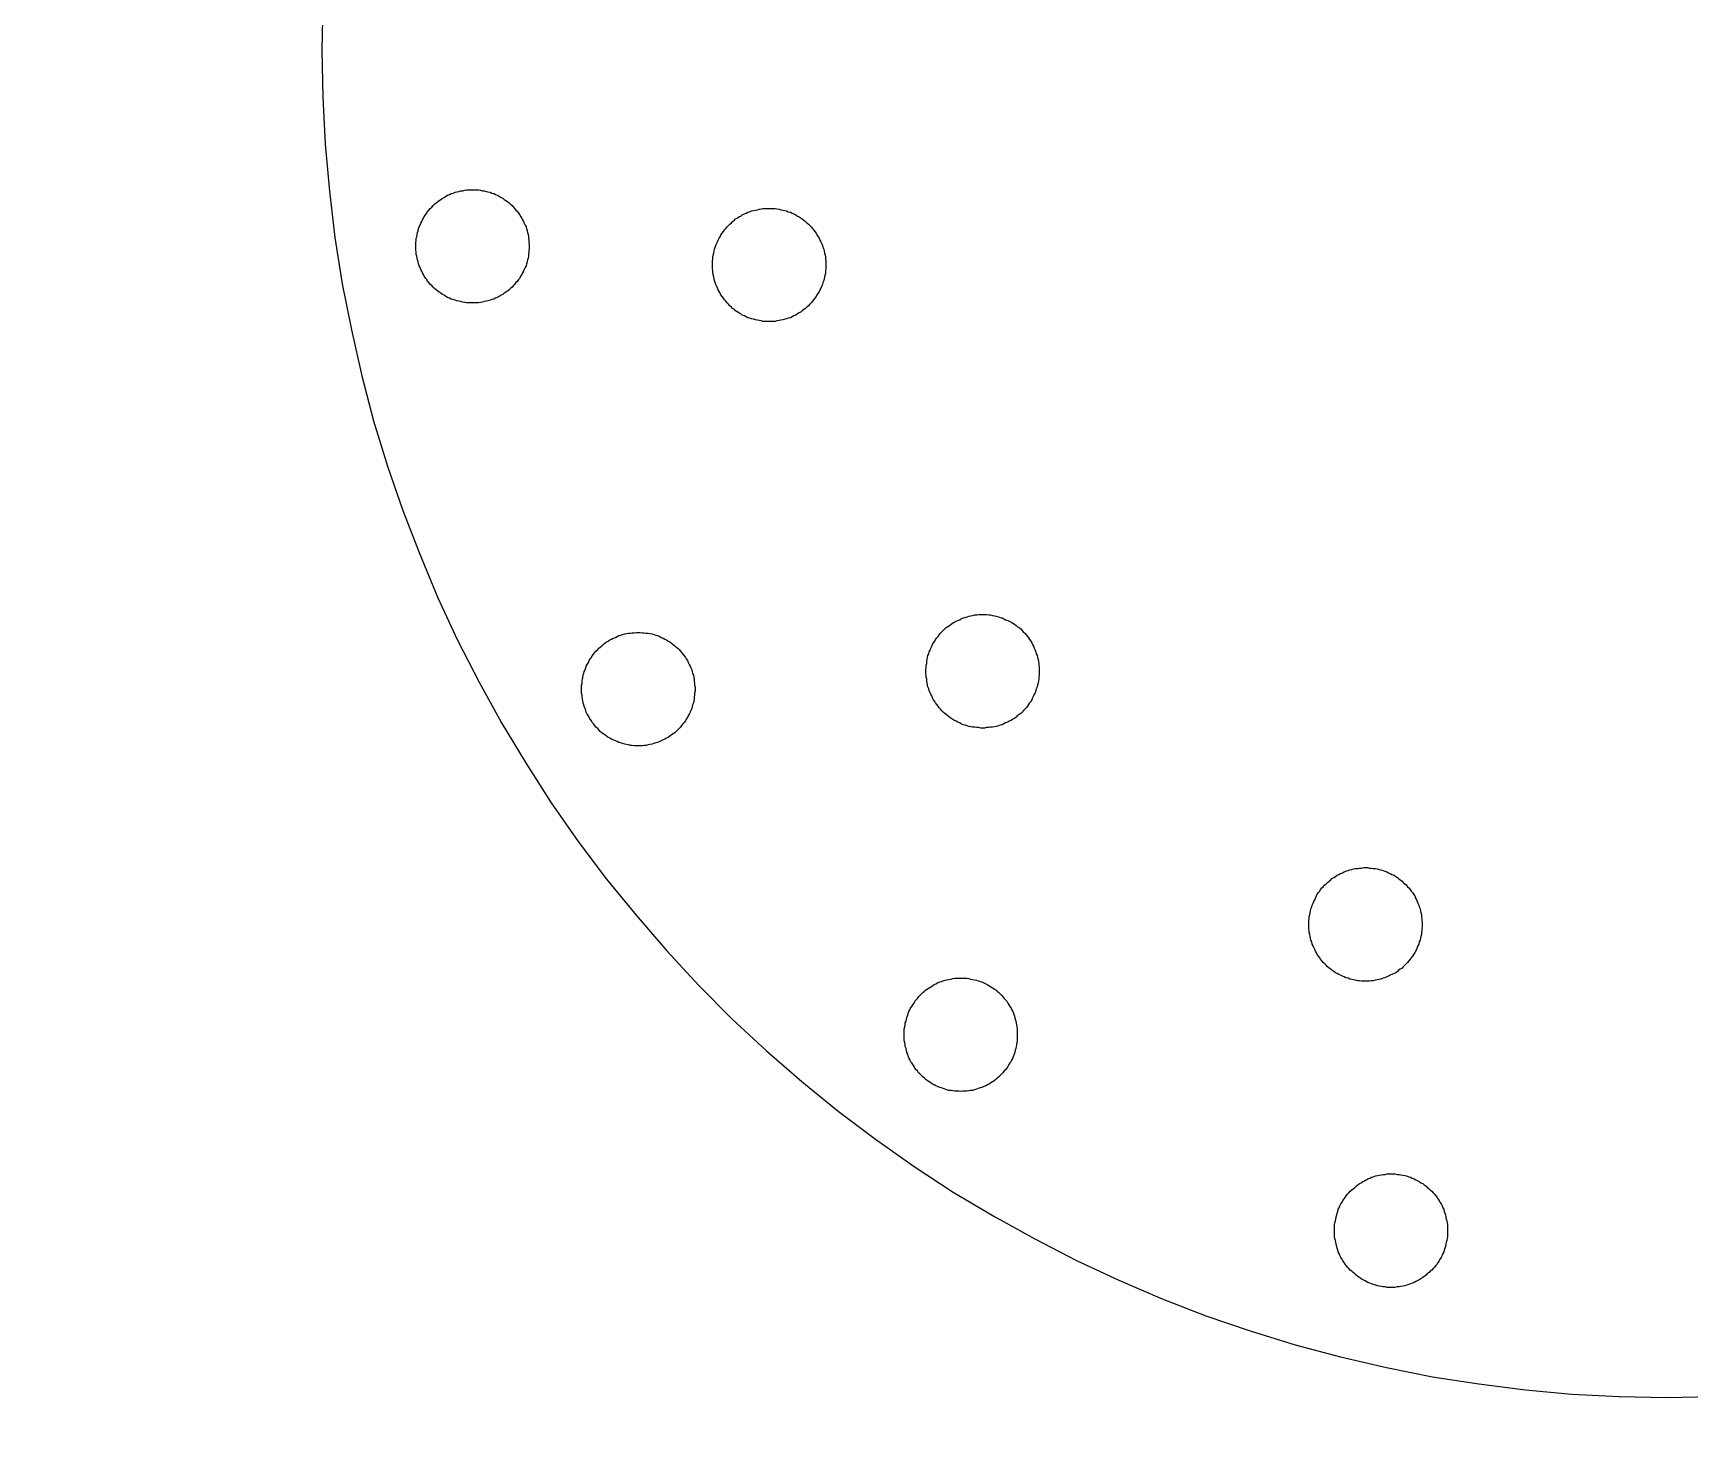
# Model space of a CAD drawing. Extents: x 1225654 to 1325654, y 924838 to 1022543.
# Drawn here: x 1267693 to 1268577, y 973649 to 974400 of the extents above; entities that cross this region are included whole.
import ezdxf

# ---------------------------------------------------------------- set-up
doc = ezdxf.new("R2010")
doc.units = 13

msp = doc.modelspace()

# ---------------------------------------------------------------- linework, layer by layer
msp.add_lwpolyline([(1260678.27, 924838.41), (1290630.06, 924838.41, 6.524121)], format="xyb", close=True)
msp.add_lwpolyline([(1260678.27, 924838.41), (1290630.06, 924838.41, 6.524121)], format="xyb", close=True)
msp.add_lwpolyline([(1267847.51, 974415.51), (1267847.05, 974390.54), (1267847.51, 974365.56), (1267848.88, 974340.42), (1267851.11, 974315.38), (1267854.02, 974290.64), (1267857.85, 974265.89), (1267862.82, 974241.37), (1267868.42, 974216.86), (1267874.71, 974192.8), (1267882.14, 974168.74), (1267890.25, 974145.08), (1267899.28, 974121.7), (1267908.94, 974098.5), (1267919.52, 974075.81), (1267931, 974053.52), (1267942.89, 974031.69), (1267955.98, 974010.09), (1267969.46, 973989.17), (1267983.87, 973968.48), (1267998.95, 973948.42), (1268014.67, 973929.11), (1268031.13, 973910.19), (1268048.22, 973891.73), (1268065.76, 973873.96), (1268084.22, 973856.87), (1268103.08, 973840.41), (1268122.46, 973824.69), (1268142.46, 973809.61), (1268162.97, 973795.2), (1268183.89, 973781.49), (1268205.49, 973768.69), (1268227.33, 973756.51), (1268249.56, 973745.03), (1268272.3, 973734.45), (1268295.28, 973724.57), (1268318.65, 973715.54), (1268342.31, 973707.48), (1268366.37, 973700.05), (1268390.43, 973693.53), (1268414.95, 973687.88), (1268439.47, 973682.96), (1268464.21, 973679.13), (1268489.19, 973675.99), (1268513.93, 973673.7), (1268539.14, 973672.39), (1268564.11, 973671.93), (1268589.08, 973672.39)])
for points in [[(1267957.75, 974285.95), (1267957.75, 974284.81), (1267957.52, 974283.89), (1267957.52, 974282.81), (1267957.29, 974281.66), (1267957.29, 974280.75), (1267957.06, 974279.66), (1267956.83, 974278.75), (1267956.61, 974277.61), (1267956.21, 974276.69), (1267955.98, 974275.61), (1267955.52, 974274.69), (1267955.06, 974273.55), (1267954.61, 974272.64), (1267954.15, 974271.78), (1267953.69, 974270.86), (1267953.01, 974269.95), (1267952.61, 974269.03), (1267951.92, 974268.18), (1267951.23, 974267.26), (1267950.55, 974266.58), (1267949.86, 974265.66), (1267949.23, 974265.03), (1267948.55, 974264.12), (1267947.63, 974263.43), (1267946.95, 974262.75), (1267946.03, 974262.06), (1267945.18, 974261.43), (1267944.26, 974260.98), (1267943.58, 974260.29), (1267942.66, 974259.83), (1267941.58, 974259.15), (1267940.66, 974258.69), (1267939.75, 974258.23), (1267938.83, 974257.83), (1267937.75, 974257.6), (1267936.83, 974257.15), (1267935.69, 974256.92), (1267934.83, 974256.69), (1267933.69, 974256.46), (1267932.77, 974256.23), (1267931.63, 974256), (1267930.55, 974255.78), (1267929.63, 974255.78), (1267928.49, 974255.78), (1267927.4, 974255.78), (1267926.49, 974255.78), (1267925.34, 974255.78), (1267924.26, 974255.78), (1267923.34, 974256), (1267922.2, 974256.23), (1267921.06, 974256.46), (1267920.2, 974256.69), (1267919.06, 974256.92), (1267918.14, 974257.15), (1267917.06, 974257.6), (1267916.14, 974257.83), (1267915.23, 974258.23), (1267914.09, 974258.69), (1267913.23, 974259.15), (1267912.31, 974259.83), (1267911.4, 974260.29), (1267910.49, 974260.98), (1267909.63, 974261.43), (1267908.94, 974262.06), (1267908.03, 974262.75), (1267907.11, 974263.43), (1267906.49, 974264.12), (1267905.8, 974265.03), (1267904.88, 974265.66), (1267904.2, 974266.58), (1267903.51, 974267.26), (1267903.06, 974268.18), (1267902.43, 974269.03), (1267901.74, 974269.95), (1267901.28, 974270.86), (1267900.83, 974271.78), (1267900.37, 974272.64), (1267899.91, 974273.55), (1267899.46, 974274.69), (1267899.06, 974275.61), (1267898.6, 974276.69), (1267898.37, 974277.61), (1267898.14, 974278.75), (1267897.91, 974279.66), (1267897.68, 974280.75), (1267897.46, 974281.66), (1267897.46, 974282.81), (1267897.23, 974283.89), (1267897.23, 974284.81), (1267897.23, 974285.95), (1267897.23, 974287.04), (1267897.23, 974287.95), (1267897.46, 974289.09), (1267897.46, 974290.24), (1267897.68, 974291.09), (1267897.91, 974292.24), (1267898.14, 974293.38), (1267898.37, 974294.24), (1267898.6, 974295.38), (1267899.06, 974296.3), (1267899.46, 974297.21), (1267899.91, 974298.3), (1267900.37, 974299.21), (1267900.83, 974300.12), (1267901.28, 974301.04), (1267901.74, 974301.9), (1267902.43, 974302.81), (1267903.06, 974303.72), (1267903.51, 974304.64), (1267904.2, 974305.27), (1267904.88, 974306.18), (1267905.8, 974306.87), (1267906.49, 974307.78), (1267907.11, 974308.41), (1267908.03, 974309.1), (1267908.94, 974309.78), (1267909.63, 974310.47), (1267910.49, 974310.93), (1267911.4, 974311.61), (1267912.31, 974312.01), (1267913.23, 974312.7), (1267914.09, 974313.15), (1267915.23, 974313.61), (1267916.14, 974314.07), (1267917.06, 974314.3), (1267918.14, 974314.75), (1267919.06, 974314.98), (1267920.2, 974315.21), (1267921.06, 974315.61), (1267922.2, 974315.61), (1267923.34, 974315.84), (1267924.26, 974316.07), (1267925.34, 974316.07), (1267926.49, 974316.07), (1267927.4, 974316.07), (1267928.49, 974316.07), (1267929.63, 974316.07), (1267930.55, 974316.07), (1267931.63, 974315.84), (1267932.77, 974315.61), (1267933.69, 974315.61), (1267934.83, 974315.21), (1267935.69, 974314.98), (1267936.83, 974314.75), (1267937.75, 974314.3), (1267938.83, 974314.07), (1267939.75, 974313.61), (1267940.66, 974313.15), (1267941.58, 974312.7), (1267942.66, 974312.01), (1267943.58, 974311.61), (1267944.26, 974310.93), (1267945.18, 974310.47), (1267946.03, 974309.78), (1267946.95, 974309.1), (1267947.63, 974308.41), (1267948.55, 974307.78), (1267949.23, 974306.87), (1267949.86, 974306.18), (1267950.55, 974305.27), (1267951.23, 974304.64), (1267951.92, 974303.72), (1267952.61, 974302.81), (1267953.01, 974301.9), (1267953.69, 974301.04), (1267954.15, 974300.12), (1267954.61, 974299.21), (1267955.06, 974298.3), (1267955.52, 974297.21), (1267955.98, 974296.3), (1267956.21, 974295.38), (1267956.61, 974294.24), (1267956.83, 974293.38), (1267957.06, 974292.24), (1267957.29, 974291.09), (1267957.29, 974290.24), (1267957.52, 974289.09), (1267957.52, 974287.95), (1267957.75, 974287.04), (1267957.75, 974285.95), (1267957.75, 974285.95)], [(1268115.94, 974276.06), (1268115.94, 974274.92), (1268115.94, 974274.01), (1268115.71, 974272.86), (1268115.71, 974271.78), (1268115.48, 974270.86), (1268115.25, 974269.72), (1268115.03, 974268.63), (1268114.8, 974267.72), (1268114.34, 974266.58), (1268114.11, 974265.66), (1268113.71, 974264.81), (1268113.25, 974263.66), (1268112.8, 974262.75), (1268112.34, 974261.83), (1268111.88, 974260.98), (1268111.2, 974260.06), (1268110.74, 974259.15), (1268110.11, 974258.23), (1268109.42, 974257.38), (1268108.74, 974256.69), (1268108.05, 974255.78), (1268107.37, 974255.09), (1268106.68, 974254.23), (1268105.82, 974253.55), (1268105.14, 974252.86), (1268104.22, 974252.18), (1268103.31, 974251.49), (1268102.68, 974251.09), (1268101.77, 974250.4), (1268100.85, 974249.95), (1268099.94, 974249.26), (1268098.85, 974248.8), (1268097.94, 974248.35), (1268097.02, 974247.89), (1268095.88, 974247.66), (1268095.02, 974247.26), (1268094.11, 974247.03), (1268092.97, 974246.8), (1268091.88, 974246.57), (1268090.97, 974246.35), (1268089.82, 974246.12), (1268088.91, 974245.89), (1268087.82, 974245.89), (1268086.68, 974245.89), (1268085.54, 974245.89), (1268084.68, 974245.89), (1268083.54, 974245.89), (1268082.39, 974245.89), (1268081.54, 974246.12), (1268080.39, 974246.35), (1268079.48, 974246.57), (1268078.34, 974246.8), (1268077.25, 974247.03), (1268076.33, 974247.26), (1268075.19, 974247.66), (1268074.33, 974247.89), (1268073.42, 974248.35), (1268072.51, 974248.8), (1268071.36, 974249.26), (1268070.51, 974249.95), (1268069.59, 974250.4), (1268068.68, 974251.09), (1268067.76, 974251.49), (1268067.13, 974252.18), (1268066.22, 974252.86), (1268065.53, 974253.55), (1268064.62, 974254.23), (1268063.93, 974255.09), (1268063.3, 974255.78), (1268062.62, 974256.69), (1268061.93, 974257.38), (1268061.25, 974258.23), (1268060.56, 974259.15), (1268059.93, 974260.06), (1268059.48, 974260.98), (1268059.02, 974261.83), (1268058.56, 974262.75), (1268058.1, 974263.66), (1268057.65, 974264.81), (1268057.19, 974265.66), (1268056.96, 974266.58), (1268056.56, 974267.72), (1268056.33, 974268.63), (1268056.1, 974269.72), (1268055.88, 974270.86), (1268055.65, 974271.78), (1268055.65, 974272.86), (1268055.42, 974274.01), (1268055.42, 974274.92), (1268055.42, 974276.06), (1268055.42, 974277.15), (1268055.42, 974278.06), (1268055.65, 974279.21), (1268055.65, 974280.29), (1268055.88, 974281.21), (1268056.1, 974282.35), (1268056.33, 974283.44), (1268056.56, 974284.35), (1268056.96, 974285.49), (1268057.19, 974286.41), (1268057.65, 974287.27), (1268058.1, 974288.41), (1268058.56, 974289.32), (1268059.02, 974290.24), (1268059.48, 974291.09), (1268059.93, 974292.01), (1268060.56, 974292.92), (1268061.25, 974293.84), (1268061.93, 974294.7), (1268062.62, 974295.38), (1268063.3, 974296.3), (1268063.93, 974296.98), (1268064.62, 974297.84), (1268065.53, 974298.52), (1268066.22, 974299.21), (1268067.13, 974299.9), (1268067.76, 974300.58), (1268068.68, 974301.04), (1268069.59, 974301.67), (1268070.51, 974302.12), (1268071.36, 974302.81), (1268072.51, 974303.27), (1268073.42, 974303.72), (1268074.33, 974304.18), (1268075.19, 974304.41), (1268076.33, 974304.81), (1268077.25, 974305.04), (1268078.34, 974305.27), (1268079.48, 974305.5), (1268080.39, 974305.73), (1268081.54, 974305.95), (1268082.39, 974306.18), (1268083.54, 974306.18), (1268084.68, 974306.18), (1268085.54, 974306.18), (1268086.68, 974306.18), (1268087.82, 974306.18), (1268088.91, 974306.18), (1268089.82, 974305.95), (1268090.97, 974305.73), (1268091.88, 974305.5), (1268092.97, 974305.27), (1268094.11, 974305.04), (1268095.02, 974304.81), (1268095.88, 974304.41), (1268097.02, 974304.18), (1268097.94, 974303.72), (1268098.85, 974303.27), (1268099.94, 974302.81), (1268100.85, 974302.12), (1268101.77, 974301.67), (1268102.68, 974301.04), (1268103.31, 974300.58), (1268104.22, 974299.9), (1268105.14, 974299.21), (1268105.82, 974298.52), (1268106.68, 974297.84), (1268107.37, 974296.98), (1268108.05, 974296.3), (1268108.74, 974295.38), (1268109.42, 974294.7), (1268110.11, 974293.84), (1268110.74, 974292.92), (1268111.2, 974292.01), (1268111.88, 974291.09), (1268112.34, 974290.24), (1268112.8, 974289.32), (1268113.25, 974288.41), (1268113.71, 974287.27), (1268114.11, 974286.41), (1268114.34, 974285.49), (1268114.8, 974284.35), (1268115.03, 974283.44), (1268115.25, 974282.35), (1268115.48, 974281.21), (1268115.71, 974280.29), (1268115.71, 974279.21), (1268115.94, 974278.06), (1268115.94, 974277.15), (1268115.94, 974276.06), (1268115.94, 974276.06)], [(1268229.78, 974059.35), (1268229.78, 974058.21), (1268229.78, 974057.12), (1268229.55, 974056.21), (1268229.55, 974055.07), (1268229.33, 974053.98), (1268229.1, 974053.06), (1268228.87, 974051.92), (1268228.64, 974051.06), (1268228.18, 974049.92), (1268228.01, 974049.01), (1268227.55, 974047.86), (1268227.1, 974047.01), (1268226.64, 974046.09), (1268226.18, 974045.18), (1268225.73, 974044.04), (1268225.27, 974043.18), (1268224.58, 974042.49), (1268223.95, 974041.58), (1268223.5, 974040.66), (1268222.81, 974039.81), (1268222.12, 974039.12), (1268221.21, 974038.21), (1268220.58, 974037.52), (1268219.9, 974036.83), (1268218.98, 974036.21), (1268218.07, 974035.52), (1268217.38, 974034.83), (1268216.52, 974034.15), (1268215.61, 974033.69), (1268214.7, 974033.06), (1268213.78, 974032.61), (1268212.92, 974032.15), (1268211.78, 974031.69), (1268210.87, 974031.23), (1268210.01, 974030.78), (1268208.87, 974030.55), (1268207.95, 974030.09), (1268206.81, 974029.86), (1268205.95, 974029.63), (1268204.81, 974029.46), (1268203.67, 974029.46), (1268202.81, 974029.23), (1268201.66, 974029.23), (1268200.52, 974029), (1268199.61, 974029), (1268198.52, 974029), (1268197.38, 974029.23), (1268196.46, 974029.23), (1268195.38, 974029.46), (1268194.24, 974029.46), (1268193.32, 974029.63), (1268192.24, 974029.86), (1268191.32, 974030.09), (1268190.18, 974030.55), (1268189.26, 974030.78), (1268188.18, 974031.23), (1268187.26, 974031.69), (1268186.35, 974032.15), (1268185.43, 974032.61), (1268184.35, 974033.06), (1268183.43, 974033.69), (1268182.75, 974034.15), (1268181.83, 974034.83), (1268180.98, 974035.52), (1268180.06, 974036.21), (1268179.38, 974036.83), (1268178.46, 974037.52), (1268177.83, 974038.21), (1268177.15, 974039.12), (1268176.46, 974039.81), (1268175.78, 974040.66), (1268175.09, 974041.58), (1268174.46, 974042.49), (1268174, 974043.18), (1268173.32, 974044.04), (1268172.86, 974045.18), (1268172.4, 974046.09), (1268171.95, 974047.01), (1268171.49, 974047.86), (1268171.03, 974049.01), (1268170.86, 974049.92), (1268170.4, 974051.06), (1268170.18, 974051.92), (1268169.95, 974053.06), (1268169.72, 974053.98), (1268169.72, 974055.07), (1268169.49, 974056.21), (1268169.49, 974057.12), (1268169.26, 974058.21), (1268169.26, 974059.35), (1268169.26, 974060.27), (1268169.49, 974061.41), (1268169.49, 974062.49), (1268169.72, 974063.41), (1268169.72, 974064.55), (1268169.95, 974065.64), (1268170.18, 974066.55), (1268170.4, 974067.7), (1268170.86, 974068.61), (1268171.03, 974069.7), (1268171.49, 974070.61), (1268171.95, 974071.52), (1268172.4, 974072.61), (1268172.86, 974073.52), (1268173.32, 974074.44), (1268174, 974075.35), (1268174.46, 974076.21), (1268175.09, 974077.13), (1268175.78, 974077.81), (1268176.46, 974078.73), (1268177.15, 974079.64), (1268177.83, 974080.27), (1268178.46, 974080.95), (1268179.38, 974081.87), (1268180.06, 974082.55), (1268180.98, 974083.24), (1268181.83, 974083.64), (1268182.75, 974084.33), (1268183.43, 974085.01), (1268184.35, 974085.47), (1268185.43, 974085.93), (1268186.35, 974086.38), (1268187.26, 974086.78), (1268188.18, 974087.24), (1268189.26, 974087.7), (1268190.18, 974087.93), (1268191.32, 974088.38), (1268192.24, 974088.61), (1268193.32, 974088.84), (1268194.24, 974089.07), (1268195.38, 974089.3), (1268196.46, 974089.3), (1268197.38, 974089.53), (1268198.52, 974089.53), (1268199.61, 974089.53), (1268200.52, 974089.53), (1268201.66, 974089.53), (1268202.81, 974089.3), (1268203.67, 974089.3), (1268204.81, 974089.07), (1268205.95, 974088.84), (1268206.81, 974088.61), (1268207.95, 974088.38), (1268208.87, 974087.93), (1268210.01, 974087.7), (1268210.87, 974087.24), (1268211.78, 974086.78), (1268212.92, 974086.38), (1268213.78, 974085.93), (1268214.7, 974085.47), (1268215.61, 974085.01), (1268216.52, 974084.33), (1268217.38, 974083.64), (1268218.07, 974083.24), (1268218.98, 974082.55), (1268219.9, 974081.87), (1268220.58, 974080.95), (1268221.21, 974080.27), (1268222.12, 974079.64), (1268222.81, 974078.73), (1268223.5, 974077.81), (1268223.95, 974077.13), (1268224.58, 974076.21), (1268225.27, 974075.35), (1268225.73, 974074.44), (1268226.18, 974073.52), (1268226.64, 974072.61), (1268227.1, 974071.52), (1268227.55, 974070.61), (1268228.01, 974069.7), (1268228.18, 974068.61), (1268228.64, 974067.7), (1268228.87, 974066.55), (1268229.1, 974065.64), (1268229.33, 974064.55), (1268229.55, 974063.41), (1268229.55, 974062.49), (1268229.78, 974061.41), (1268229.78, 974060.27), (1268229.78, 974059.35), (1268229.78, 974059.35)], [(1268046.16, 974049.69), (1268046.16, 974048.78), (1268045.93, 974047.64), (1268045.93, 974046.55), (1268045.76, 974045.64), (1268045.76, 974044.49), (1268045.53, 974043.41), (1268045.3, 974042.49), (1268044.85, 974041.35), (1268044.62, 974040.43), (1268044.39, 974039.35), (1268043.93, 974038.43), (1268043.47, 974037.52), (1268043.02, 974036.43), (1268042.56, 974035.52), (1268042.16, 974034.61), (1268041.47, 974033.69), (1268041.02, 974032.83), (1268040.33, 974031.92), (1268039.64, 974031.23), (1268038.96, 974030.32), (1268038.33, 974029.46), (1268037.64, 974028.78), (1268036.96, 974028.09), (1268036.04, 974027.18), (1268035.36, 974026.49), (1268034.5, 974025.86), (1268033.59, 974025.4), (1268032.67, 974024.72), (1268031.76, 974024.03), (1268030.9, 974023.58), (1268029.99, 974023.12), (1268029.07, 974022.66), (1268028.16, 974022.26), (1268027.3, 974021.8), (1268026.16, 974021.35), (1268025.24, 974021.12), (1268024.16, 974020.66), (1268023.24, 974020.43), (1268022.1, 974020.2), (1268021.19, 974019.98), (1268020.1, 974019.75), (1268018.96, 974019.75), (1268018.04, 974019.52), (1268016.96, 974019.52), (1268015.81, 974019.52), (1268014.9, 974019.52), (1268013.76, 974019.52), (1268012.67, 974019.75), (1268011.76, 974019.75), (1268010.61, 974019.98), (1268009.53, 974020.2), (1268008.61, 974020.43), (1268007.47, 974020.66), (1268006.55, 974021.12), (1268005.47, 974021.35), (1268004.55, 974021.8), (1268003.64, 974022.26), (1268002.55, 974022.66), (1268001.64, 974023.12), (1268000.73, 974023.58), (1267999.81, 974024.03), (1267998.95, 974024.72), (1267998.04, 974025.4), (1267997.13, 974025.86), (1267996.44, 974026.49), (1267995.58, 974027.18), (1267994.9, 974028.09), (1267994.21, 974028.78), (1267993.3, 974029.46), (1267992.61, 974030.32), (1267991.98, 974031.23), (1267991.3, 974031.92), (1267990.84, 974032.83), (1267990.15, 974033.69), (1267989.7, 974034.61), (1267989.24, 974035.52), (1267988.61, 974036.43), (1267988.15, 974037.52), (1267987.92, 974038.43), (1267987.47, 974039.35), (1267987.01, 974040.43), (1267986.78, 974041.35), (1267986.55, 974042.49), (1267986.32, 974043.41), (1267986.1, 974044.49), (1267985.87, 974045.64), (1267985.87, 974046.55), (1267985.64, 974047.64), (1267985.64, 974048.78), (1267985.64, 974049.69), (1267985.64, 974050.84), (1267985.64, 974051.92), (1267985.87, 974052.84), (1267985.87, 974053.98), (1267986.1, 974055.07), (1267986.32, 974055.98), (1267986.55, 974057.12), (1267986.78, 974058.04), (1267987.01, 974059.12), (1267987.47, 974060.04), (1267987.92, 974061.18), (1267988.15, 974062.04), (1267988.61, 974062.95), (1267989.24, 974063.87), (1267989.7, 974065.01), (1267990.15, 974065.87), (1267990.84, 974066.55), (1267991.3, 974067.47), (1267991.98, 974068.38), (1267992.61, 974069.24), (1267993.3, 974069.92), (1267994.21, 974070.84), (1267994.9, 974071.52), (1267995.58, 974072.21), (1267996.44, 974072.84), (1267997.13, 974073.52), (1267998.04, 974074.21), (1267998.95, 974074.9), (1267999.81, 974075.35), (1268000.73, 974076.04), (1268001.64, 974076.44), (1268002.55, 974076.9), (1268003.64, 974077.35), (1268004.55, 974077.81), (1268005.47, 974078.27), (1268006.55, 974078.5), (1268007.47, 974078.95), (1268008.61, 974079.18), (1268009.53, 974079.41), (1268010.61, 974079.64), (1268011.76, 974079.64), (1268012.67, 974079.81), (1268013.76, 974079.81), (1268014.9, 974080.04), (1268015.81, 974080.04), (1268016.96, 974080.04), (1268018.04, 974079.81), (1268018.96, 974079.81), (1268020.1, 974079.64), (1268021.19, 974079.64), (1268022.1, 974079.41), (1268023.24, 974079.18), (1268024.16, 974078.95), (1268025.24, 974078.5), (1268026.16, 974078.27), (1268027.3, 974077.81), (1268028.16, 974077.35), (1268029.07, 974076.9), (1268029.99, 974076.44), (1268030.9, 974076.04), (1268031.76, 974075.35), (1268032.67, 974074.9), (1268033.59, 974074.21), (1268034.5, 974073.52), (1268035.36, 974072.84), (1268036.04, 974072.21), (1268036.96, 974071.52), (1268037.64, 974070.84), (1268038.33, 974069.92), (1268038.96, 974069.24), (1268039.64, 974068.38), (1268040.33, 974067.47), (1268041.02, 974066.55), (1268041.47, 974065.87), (1268042.16, 974065.01), (1268042.56, 974063.87), (1268043.02, 974062.95), (1268043.47, 974062.04), (1268043.93, 974061.18), (1268044.39, 974060.04), (1268044.62, 974059.12), (1268044.85, 974058.04), (1268045.3, 974057.12), (1268045.53, 974055.98), (1268045.76, 974055.07), (1268045.76, 974053.98), (1268045.93, 974052.84), (1268045.93, 974051.92), (1268046.16, 974050.84), (1268046.16, 974049.69), (1268046.16, 974049.69)], [(1268434.09, 973924.13), (1268434.09, 973923.22), (1268433.87, 973922.13), (1268433.87, 973920.99), (1268433.64, 973920.08), (1268433.64, 973918.93), (1268433.41, 973917.85), (1268433.18, 973916.93), (1268432.95, 973915.79), (1268432.49, 973914.93), (1268432.27, 973913.79), (1268431.81, 973912.88), (1268431.41, 973911.96), (1268430.95, 973910.88), (1268430.49, 973909.96), (1268430.04, 973909.05), (1268429.35, 973908.19), (1268428.89, 973907.28), (1268428.21, 973906.36), (1268427.58, 973905.68), (1268426.89, 973904.76), (1268426.21, 973903.9), (1268425.52, 973903.22), (1268424.84, 973902.53), (1268423.98, 973901.62), (1268423.29, 973900.99), (1268422.38, 973900.3), (1268421.46, 973899.85), (1268420.84, 973899.16), (1268419.92, 973898.47), (1268419.01, 973898.02), (1268417.86, 973897.56), (1268417.01, 973897.16), (1268416.09, 973896.7), (1268415.18, 973896.25), (1268414.03, 973895.79), (1268413.18, 973895.56), (1268412.03, 973895.1), (1268411.12, 973894.87), (1268410.03, 973894.65), (1268409.12, 973894.42), (1268407.98, 973894.19), (1268406.83, 973894.19), (1268405.98, 973893.96), (1268404.83, 973893.96), (1268403.69, 973893.96), (1268402.83, 973893.96), (1268401.69, 973893.96), (1268400.55, 973894.19), (1268399.63, 973894.19), (1268398.55, 973894.42), (1268397.4, 973894.65), (1268396.49, 973894.87), (1268395.4, 973895.1), (1268394.49, 973895.56), (1268393.35, 973895.79), (1268392.43, 973896.25), (1268391.57, 973896.7), (1268390.43, 973897.16), (1268389.52, 973897.56), (1268388.66, 973898.02), (1268387.75, 973898.47), (1268386.83, 973899.16), (1268385.92, 973899.85), (1268385.23, 973900.3), (1268384.37, 973900.99), (1268383.46, 973901.62), (1268382.77, 973902.53), (1268382.09, 973903.22), (1268381.23, 973903.9), (1268380.54, 973904.76), (1268379.86, 973905.68), (1268379.4, 973906.36), (1268378.72, 973907.28), (1268378.03, 973908.19), (1268377.63, 973909.05), (1268377.17, 973909.96), (1268376.72, 973910.88), (1268376.26, 973911.96), (1268375.8, 973912.88), (1268375.34, 973913.79), (1268375.12, 973914.93), (1268374.66, 973915.79), (1268374.49, 973916.93), (1268374.26, 973917.85), (1268374.03, 973918.93), (1268373.8, 973920.08), (1268373.8, 973920.99), (1268373.57, 973922.13), (1268373.57, 973923.22), (1268373.57, 973924.13), (1268373.57, 973925.28), (1268373.57, 973926.36), (1268373.8, 973927.28), (1268373.8, 973928.42), (1268374.03, 973929.56), (1268374.26, 973930.42), (1268374.49, 973931.56), (1268374.66, 973932.48), (1268375.12, 973933.56), (1268375.34, 973934.48), (1268375.8, 973935.62), (1268376.26, 973936.54), (1268376.72, 973937.39), (1268377.17, 973938.31), (1268377.63, 973939.45), (1268378.03, 973940.37), (1268378.72, 973941.22), (1268379.4, 973941.91), (1268379.86, 973942.82), (1268380.54, 973943.74), (1268381.23, 973944.37), (1268382.09, 973945.28), (1268382.77, 973945.97), (1268383.46, 973946.65), (1268384.37, 973947.34), (1268385.23, 973947.97), (1268385.92, 973948.65), (1268386.83, 973949.34), (1268387.75, 973949.79), (1268388.66, 973950.48), (1268389.52, 973950.94), (1268390.43, 973951.34), (1268391.57, 973951.8), (1268392.43, 973952.25), (1268393.35, 973952.71), (1268394.49, 973952.94), (1268395.4, 973953.4), (1268396.49, 973953.62), (1268397.4, 973953.85), (1268398.55, 973954.08), (1268399.63, 973954.08), (1268400.55, 973954.31), (1268401.69, 973954.31), (1268402.83, 973954.54), (1268403.69, 973954.54), (1268404.83, 973954.54), (1268405.98, 973954.31), (1268406.83, 973954.31), (1268407.98, 973954.08), (1268409.12, 973954.08), (1268410.03, 973953.85), (1268411.12, 973953.62), (1268412.03, 973953.4), (1268413.18, 973952.94), (1268414.03, 973952.71), (1268415.18, 973952.25), (1268416.09, 973951.8), (1268417.01, 973951.34), (1268417.86, 973950.94), (1268419.01, 973950.48), (1268419.92, 973949.79), (1268420.84, 973949.34), (1268421.46, 973948.65), (1268422.38, 973947.97), (1268423.29, 973947.34), (1268423.98, 973946.65), (1268424.84, 973945.97), (1268425.52, 973945.28), (1268426.21, 973944.37), (1268426.89, 973943.74), (1268427.58, 973942.82), (1268428.21, 973941.91), (1268428.89, 973941.22), (1268429.35, 973940.37), (1268430.04, 973939.45), (1268430.49, 973938.31), (1268430.95, 973937.39), (1268431.41, 973936.54), (1268431.81, 973935.62), (1268432.27, 973934.48), (1268432.49, 973933.56), (1268432.95, 973932.48), (1268433.18, 973931.56), (1268433.41, 973930.42), (1268433.64, 973929.56), (1268433.64, 973928.42), (1268433.87, 973927.28), (1268433.87, 973926.36), (1268434.09, 973925.28), (1268434.09, 973924.13), (1268434.09, 973924.13)], [(1268218.07, 973865.38), (1268218.07, 973864.3), (1268218.07, 973863.38), (1268218.07, 973862.24), (1268217.84, 973861.16), (1268217.61, 973860.24), (1268217.38, 973859.1), (1268217.21, 973858.01), (1268216.98, 973857.1), (1268216.75, 973855.95), (1268216.3, 973855.04), (1268216.07, 973854.18), (1268215.61, 973853.04), (1268215.15, 973852.13), (1268214.7, 973851.21), (1268214.01, 973850.35), (1268213.61, 973849.44), (1268212.92, 973848.53), (1268212.47, 973847.61), (1268211.78, 973846.75), (1268211.09, 973846.07), (1268210.41, 973845.15), (1268209.78, 973844.47), (1268208.87, 973843.61), (1268208.18, 973842.92), (1268207.27, 973842.24), (1268206.58, 973841.55), (1268205.72, 973840.87), (1268204.81, 973840.24), (1268203.89, 973839.78), (1268203.04, 973839.1), (1268202.12, 973838.64), (1268201.21, 973838.18), (1268200.29, 973837.72), (1268199.21, 973837.27), (1268198.29, 973837.04), (1268197.15, 973836.64), (1268196.24, 973836.41), (1268195.15, 973835.95), (1268194.24, 973835.72), (1268193.09, 973835.72), (1268192.24, 973835.49), (1268191.09, 973835.27), (1268189.95, 973835.27), (1268189.03, 973835.27), (1268187.95, 973835.04), (1268186.81, 973835.27), (1268185.89, 973835.27), (1268184.81, 973835.27), (1268183.66, 973835.49), (1268182.75, 973835.72), (1268181.61, 973835.72), (1268180.52, 973835.95), (1268179.61, 973836.41), (1268178.46, 973836.64), (1268177.6, 973837.04), (1268176.69, 973837.27), (1268175.55, 973837.72), (1268174.63, 973838.18), (1268173.78, 973838.64), (1268172.86, 973839.1), (1268171.95, 973839.78), (1268171.03, 973840.24), (1268170.18, 973840.87), (1268169.26, 973841.55), (1268168.58, 973842.24), (1268167.66, 973842.92), (1268167.03, 973843.61), (1268166.12, 973844.47), (1268165.43, 973845.15), (1268164.75, 973846.07), (1268164.06, 973846.75), (1268163.43, 973847.61), (1268162.97, 973848.53), (1268162.29, 973849.44), (1268161.83, 973850.35), (1268161.15, 973851.21), (1268160.69, 973852.13), (1268160.23, 973853.04), (1268159.83, 973854.18), (1268159.6, 973855.04), (1268159.15, 973855.95), (1268158.92, 973857.1), (1268158.69, 973858.01), (1268158.23, 973859.1), (1268158.23, 973860.24), (1268158, 973861.16), (1268157.77, 973862.24), (1268157.77, 973863.38), (1268157.77, 973864.3), (1268157.77, 973865.38), (1268157.77, 973866.53), (1268157.77, 973867.44), (1268157.77, 973868.58), (1268158, 973869.67), (1268158.23, 973870.59), (1268158.23, 973871.73), (1268158.69, 973872.59), (1268158.92, 973873.73), (1268159.15, 973874.64), (1268159.6, 973875.79), (1268159.83, 973876.64), (1268160.23, 973877.79), (1268160.69, 973878.7), (1268161.15, 973879.61), (1268161.83, 973880.47), (1268162.29, 973881.39), (1268162.97, 973882.3), (1268163.43, 973883.22), (1268164.06, 973884.07), (1268164.75, 973884.76), (1268165.43, 973885.67), (1268166.12, 973886.36), (1268167.03, 973887.22), (1268167.66, 973887.9), (1268168.58, 973888.59), (1268169.26, 973889.27), (1268170.18, 973889.96), (1268171.03, 973890.36), (1268171.95, 973891.04), (1268172.86, 973891.5), (1268173.78, 973892.19), (1268174.63, 973892.64), (1268175.55, 973893.1), (1268176.69, 973893.56), (1268177.6, 973893.79), (1268178.46, 973894.19), (1268179.61, 973894.42), (1268180.52, 973894.65), (1268181.61, 973894.87), (1268182.75, 973895.1), (1268183.66, 973895.33), (1268184.81, 973895.56), (1268185.89, 973895.56), (1268186.81, 973895.56), (1268187.95, 973895.56), (1268189.03, 973895.56), (1268189.95, 973895.56), (1268191.09, 973895.56), (1268192.24, 973895.33), (1268193.09, 973895.1), (1268194.24, 973894.87), (1268195.15, 973894.65), (1268196.24, 973894.42), (1268197.15, 973894.19), (1268198.29, 973893.79), (1268199.21, 973893.56), (1268200.29, 973893.1), (1268201.21, 973892.64), (1268202.12, 973892.19), (1268203.04, 973891.5), (1268203.89, 973891.04), (1268204.81, 973890.36), (1268205.72, 973889.96), (1268206.58, 973889.27), (1268207.27, 973888.59), (1268208.18, 973887.9), (1268208.87, 973887.22), (1268209.78, 973886.36), (1268210.41, 973885.67), (1268211.09, 973884.76), (1268211.78, 973884.07), (1268212.47, 973883.22), (1268212.92, 973882.3), (1268213.61, 973881.39), (1268214.01, 973880.47), (1268214.7, 973879.61), (1268215.15, 973878.7), (1268215.61, 973877.79), (1268216.07, 973876.64), (1268216.3, 973875.79), (1268216.75, 973874.64), (1268216.98, 973873.73), (1268217.21, 973872.59), (1268217.38, 973871.73), (1268217.61, 973870.59), (1268217.84, 973869.67), (1268218.07, 973868.58), (1268218.07, 973867.44), (1268218.07, 973866.53), (1268218.07, 973865.38), (1268218.07, 973865.38)], [(1268447.58, 973760.8), (1268447.58, 973759.89), (1268447.58, 973758.74), (1268447.58, 973757.66), (1268447.35, 973756.74), (1268447.12, 973755.6), (1268446.9, 973754.68), (1268446.67, 973753.6), (1268446.44, 973752.46), (1268446.21, 973751.54), (1268445.81, 973750.46), (1268445.58, 973749.54), (1268445.12, 973748.63), (1268444.67, 973747.71), (1268444.21, 973746.63), (1268443.52, 973745.71), (1268443.07, 973744.8), (1268442.38, 973743.88), (1268441.98, 973743.03), (1268441.29, 973742.34), (1268440.61, 973741.43), (1268439.92, 973740.74), (1268439.24, 973739.88), (1268438.38, 973739.2), (1268437.69, 973738.51), (1268436.78, 973737.83), (1268436.09, 973737.14), (1268435.18, 973736.51), (1268434.32, 973735.83), (1268433.41, 973735.14), (1268432.49, 973734.68), (1268431.64, 973734.23), (1268430.72, 973733.77), (1268429.81, 973733.31), (1268428.66, 973732.91), (1268427.81, 973732.45), (1268426.89, 973732.22), (1268425.75, 973731.77), (1268424.84, 973731.54), (1268423.75, 973731.31), (1268422.61, 973731.08), (1268421.69, 973730.85), (1268420.61, 973730.85), (1268419.46, 973730.62), (1268418.55, 973730.62), (1268417.41, 973730.62), (1268416.32, 973730.62), (1268415.41, 973730.62), (1268414.26, 973730.85), (1268413.18, 973730.85), (1268412.26, 973731.08), (1268411.12, 973731.31), (1268410.21, 973731.54), (1268409.12, 973731.77), (1268407.98, 973732.22), (1268407.06, 973732.45), (1268406.2, 973732.91), (1268405.06, 973733.31), (1268404.15, 973733.77), (1268403.23, 973734.23), (1268402.38, 973734.68), (1268401.46, 973735.14), (1268400.55, 973735.83), (1268399.63, 973736.51), (1268398.78, 973737.14), (1268398.09, 973737.83), (1268397.18, 973738.51), (1268396.49, 973739.2), (1268395.63, 973739.88), (1268394.95, 973740.74), (1268394.26, 973741.43), (1268393.57, 973742.34), (1268392.89, 973743.03), (1268392.43, 973743.88), (1268391.8, 973744.8), (1268391.35, 973745.71), (1268390.66, 973746.63), (1268390.2, 973747.71), (1268389.75, 973748.63), (1268389.29, 973749.54), (1268389.06, 973750.46), (1268388.66, 973751.54), (1268388.43, 973752.46), (1268388.2, 973753.6), (1268387.97, 973754.68), (1268387.75, 973755.6), (1268387.52, 973756.74), (1268387.29, 973757.66), (1268387.29, 973758.74), (1268387.29, 973759.89), (1268387.29, 973760.8), (1268387.29, 973761.89), (1268387.29, 973763.03), (1268387.29, 973764.17), (1268387.52, 973765.09), (1268387.75, 973766.17), (1268387.97, 973767.09), (1268388.2, 973768.23), (1268388.43, 973769.32), (1268388.66, 973770.23), (1268389.06, 973771.14), (1268389.29, 973772.29), (1268389.75, 973773.14), (1268390.2, 973774.06), (1268390.66, 973775.2), (1268391.35, 973776.06), (1268391.8, 973776.97), (1268392.43, 973777.89), (1268392.89, 973778.57), (1268393.57, 973779.49), (1268394.26, 973780.35), (1268394.95, 973781.03), (1268395.63, 973781.95), (1268396.49, 973782.63), (1268397.18, 973783.26), (1268398.09, 973783.95), (1268398.78, 973784.63), (1268399.63, 973785.32), (1268400.55, 973786), (1268401.46, 973786.46), (1268402.38, 973787.09), (1268403.23, 973787.55), (1268404.15, 973788), (1268405.06, 973788.46), (1268406.2, 973788.92), (1268407.06, 973789.37), (1268407.98, 973789.6), (1268409.12, 973790.06), (1268410.21, 973790.29), (1268411.12, 973790.46), (1268412.26, 973790.69), (1268413.18, 973790.92), (1268414.26, 973790.92), (1268415.41, 973791.15), (1268416.32, 973791.15), (1268417.41, 973791.15), (1268418.55, 973791.15), (1268419.46, 973791.15), (1268420.61, 973790.92), (1268421.69, 973790.92), (1268422.61, 973790.69), (1268423.75, 973790.46), (1268424.84, 973790.29), (1268425.75, 973790.06), (1268426.89, 973789.6), (1268427.81, 973789.37), (1268428.66, 973788.92), (1268429.81, 973788.46), (1268430.72, 973788), (1268431.64, 973787.55), (1268432.49, 973787.09), (1268433.41, 973786.46), (1268434.32, 973786), (1268435.18, 973785.32), (1268436.09, 973784.63), (1268436.78, 973783.95), (1268437.69, 973783.26), (1268438.38, 973782.63), (1268439.24, 973781.95), (1268439.92, 973781.03), (1268440.61, 973780.35), (1268441.29, 973779.49), (1268441.98, 973778.57), (1268442.38, 973777.89), (1268443.07, 973776.97), (1268443.52, 973776.06), (1268444.21, 973775.2), (1268444.67, 973774.06), (1268445.12, 973773.14), (1268445.58, 973772.29), (1268445.81, 973771.14), (1268446.21, 973770.23), (1268446.44, 973769.32), (1268446.67, 973768.23), (1268446.9, 973767.09), (1268447.12, 973766.17), (1268447.35, 973765.09), (1268447.58, 973764.17), (1268447.58, 973763.03), (1268447.58, 973761.89), (1268447.58, 973760.8), (1268447.58, 973760.8)]]:
    msp.add_lwpolyline(points, close=True)

doc.saveas('drawing.dxf')
